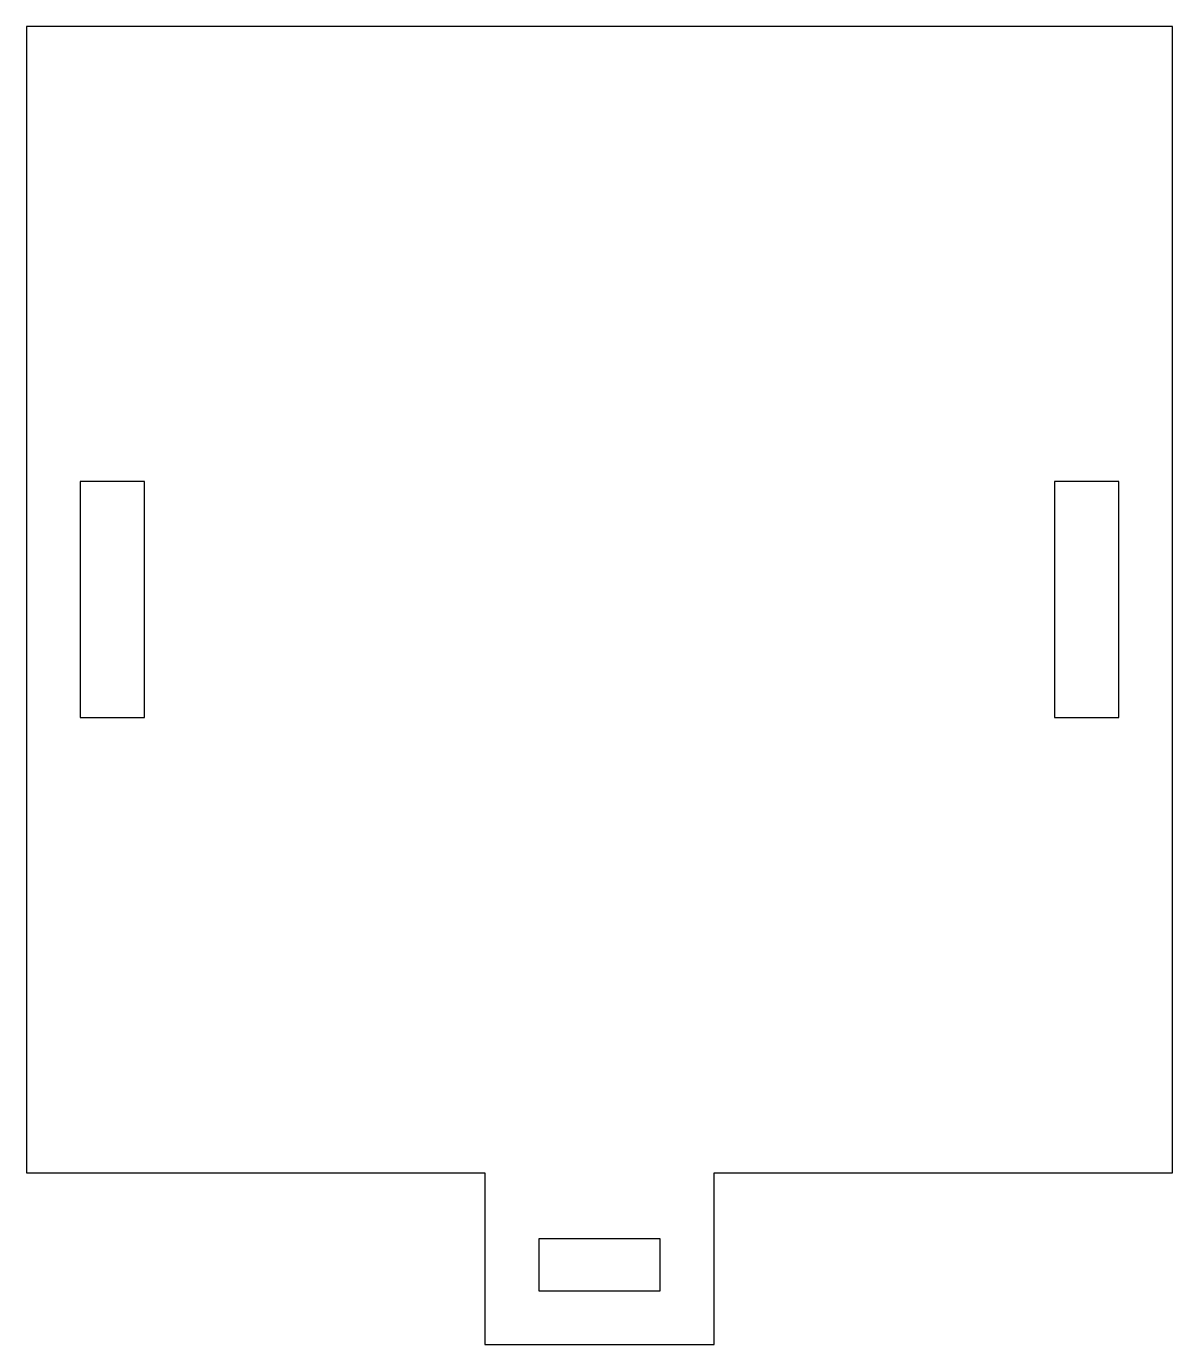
# Model space of a CAD drawing. Header units: millimetres. Extents: x 0 to 100, y -115 to 0.
import ezdxf

# ---------------------------------------------------------------- set-up
doc = ezdxf.new("R2010")
doc.units = ezdxf.units.MM

msp = doc.modelspace()

# ---------------------------------------------------------------- linework, layer by layer
at = {"color": 7, "linetype": 'Continuous', "lineweight": 25}
for p, q in [((0, 0), (0, -100)), ((100, 0), (0, 0)), ((100, -100), (100, 0)), ((4.7, -39.7), (4.7, -60.3)), ((10.3, -39.7), (4.7, -39.7)), ((10.3, -60.3), (10.3, -39.7)), ((95.3, -39.7), (89.7, -39.7)), ((89.7, -39.7), (89.7, -60.3)), ((95.3, -60.3), (95.3, -39.7)), ((4.7, -60.3), (10.3, -60.3)), ((89.7, -60.3), (95.3, -60.3)), ((0, -100), (40, -100)), ((40, -100), (40, -115)), ((60, -115), (60, -100)), ((60, -100), (100, -100)), ((44.7, -105.76), (44.7, -110.3)), ((55.3, -105.76), (44.7, -105.76)), ((55.3, -110.3), (55.3, -105.76)), ((44.7, -110.3), (55.3, -110.3)), ((40, -115), (60, -115))]:
    msp.add_line(p, q, dxfattribs=at)

doc.saveas('drawing.dxf')
